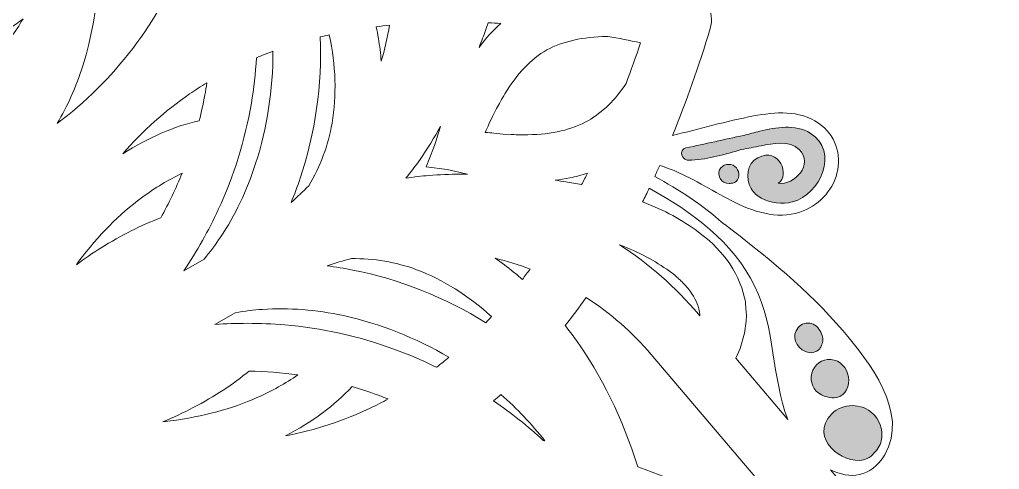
# Model space of a CAD drawing. Header units: millimetres. Extents: x -197 to 1097, y -667 to 136.
# Drawn here: x 449 to 578.5, y -24.1 to 35.3 of the extents above; entities that cross this region are included whole.
import ezdxf

# ---------------------------------------------------------------- set-up
doc = ezdxf.new("R2010")
doc.units = ezdxf.units.MM
doc.header["$MEASUREMENT"] = 0
doc.layers.add('engraving', color=7, linetype='Continuous')
doc.layers.add('Layer 5', color=7, linetype='Continuous')

# ---------------------------------------------------------------- blocks, each defined once
blk = doc.blocks.new('block 2')
at = {"layer": 'engraving'}
h = blk.add_hatch(color=1, dxfattribs=at)
h.dxf.hatch_style = 2
edge = h.paths.add_edge_path()
edge.add_spline(control_points=[(537.7, 16.77), (537.73, 16.77), (537.76, 16.76), (537.8, 16.76), (540.08, 16.89), (542.21, 17.51), (544.36, 18.14), (545.23, 18.31), (546.1, 18.48), (546.97, 18.65), (548.47, 18.93), (550.75, 19.44), (552.01, 18.17), (553.98, 16.18), (551.39, 13.4), (549.23, 13.69), (550.87, 14.66), (549.4, 18.54), (546.55, 17.07), (545.07, 16.31), (544.86, 14.33), (545.68, 12.99), (546.01, 12.46), (546.46, 12.04), (546.98, 11.74), (548.19, 11.04), (549.78, 10.91), (551.08, 11.23), (551.1, 11.24), (551.12, 11.24), (551.14, 11.24), (554.78, 12.2), (557.34, 17.89), (553.47, 20.32), (551.5, 21.55), (548.9, 21.06), (546.8, 20.57), (546.08, 20.4), (545.38, 20.2), (544.68, 20), (542.12, 19.5), (539.58, 18.88), (537.05, 18.37), (535.97, 18.15), (536.52, 16.53), (537.59, 16.75), (537.63, 16.75), (537.66, 16.76), (537.7, 16.77)], knot_values=[0, 0, 0, 0, 1, 1, 1, 2, 2, 2, 3, 3, 3, 4, 4, 4, 5, 5, 5, 6, 6, 6, 7, 7, 7, 8, 8, 8, 9, 9, 9, 10, 10, 10, 11, 11, 11, 12, 12, 12, 13, 13, 13, 14, 14, 14, 15, 15, 15, 16, 16, 16, 16], degree=3, periodic=1)
h = blk.add_hatch(color=1, dxfattribs=at)
h.dxf.hatch_style = 2
edge = h.paths.add_edge_path()
edge.add_spline(control_points=[(542.75, 13.67), (542.83, 13.67), (542.91, 13.69), (542.98, 13.71), (543.33, 13.67), (543.64, 13.84), (543.85, 14.15), (544.26, 14.78), (543.97, 15.76), (543.27, 16.07), (542.52, 16.41), (541.54, 16.02), (541.41, 15.18), (541.36, 14.88), (541.43, 14.57), (541.58, 14.32), (541.81, 13.91), (542.24, 13.63), (542.75, 13.67), (542.75, 13.67), (542.75, 13.67), (542.75, 13.67)], knot_values=[0, 0, 0, 0, 1, 1, 1, 2, 2, 2, 3, 3, 3, 4, 4, 4, 5, 5, 5, 6, 6, 6, 7, 7, 7, 7], degree=3, periodic=1)
h = blk.add_hatch(color=1, dxfattribs=at)
h.dxf.hatch_style = 2
edge = h.paths.add_edge_path()
edge.add_spline(control_points=[(554.72, -8.14), (554.83, -8.01), (554.91, -7.86), (554.96, -7.69), (555.21, -7.24), (555.17, -6.68), (554.97, -6.19), (554.72, -5.58), (554.28, -5.03), (553.64, -4.83), (552.99, -4.63), (552.31, -4.83), (551.87, -5.34), (550.93, -6.44), (551.61, -8.02), (552.84, -8.53), (553.49, -8.8), (554.25, -8.69), (554.72, -8.14)], knot_values=[0, 0, 0, 0, 1, 1, 1, 2, 2, 2, 3, 3, 3, 4, 4, 4, 5, 5, 5, 6, 6, 6, 6], degree=3, periodic=1)
h = blk.add_hatch(color=1, dxfattribs=at)
h.dxf.hatch_style = 2
edge = h.paths.add_edge_path()
edge.add_spline(control_points=[(553.66, -11.38), (553.35, -12.52), (553.92, -13.71), (554.95, -14.25), (555.18, -14.38), (555.45, -14.46), (555.72, -14.5), (556.11, -14.65), (556.54, -14.69), (556.97, -14.59), (558.21, -14.29), (558.7, -13.03), (558.51, -11.86), (558.32, -10.66), (557.45, -9.65), (556.19, -9.56), (555.03, -9.48), (553.96, -10.25), (553.66, -11.38)], knot_values=[0, 0, 0, 0, 1, 1, 1, 2, 2, 2, 3, 3, 3, 4, 4, 4, 5, 5, 5, 6, 6, 6, 6], degree=3, periodic=1)
h = blk.add_hatch(color=1, dxfattribs=at)
h.dxf.hatch_style = 2
edge = h.paths.add_edge_path()
edge.add_spline(control_points=[(555.81, -17.34), (553.68, -20.62), (558.49, -23.79), (561.01, -22.65), (561.36, -22.49), (561.67, -22.24), (561.9, -21.9), (562.05, -21.77), (562.19, -21.62), (562.32, -21.44), (562.73, -20.88), (562.92, -20.25), (562.94, -19.61), (562.99, -18.31), (562.31, -16.99), (561.18, -16.26), (559.44, -15.15), (556.96, -15.58), (555.81, -17.34)], knot_values=[0, 0, 0, 0, 1, 1, 1, 2, 2, 2, 3, 3, 3, 4, 4, 4, 5, 5, 5, 6, 6, 6, 6], degree=3, periodic=1)
at = {"layer": 'engraving', "lineweight": 0}
for points, knots in [([(537.7, 16.77), (537.73, 16.77), (537.76, 16.76), (537.8, 16.76), (540.08, 16.89), (542.21, 17.51), (544.36, 18.14), (545.23, 18.31), (546.1, 18.48), (546.97, 18.65), (548.47, 18.93), (550.75, 19.44), (552.01, 18.17), (553.98, 16.18), (551.39, 13.4), (549.23, 13.69), (550.87, 14.66), (549.4, 18.54), (546.55, 17.07), (545.07, 16.31), (544.86, 14.33), (545.68, 12.99), (546.01, 12.46), (546.46, 12.04), (546.98, 11.74), (548.19, 11.04), (549.78, 10.91), (551.08, 11.23), (551.1, 11.24), (551.12, 11.24), (551.14, 11.24), (554.78, 12.2), (557.34, 17.89), (553.47, 20.32), (551.5, 21.55), (548.9, 21.06), (546.8, 20.57), (546.08, 20.4), (545.38, 20.2), (544.68, 20), (542.12, 19.5), (539.58, 18.88), (537.05, 18.37), (535.97, 18.15), (536.52, 16.53), (537.59, 16.75), (537.63, 16.75), (537.66, 16.76), (537.7, 16.77)], [0, 0, 0, 0, 1, 1, 1, 2, 2, 2, 3, 3, 3, 4, 4, 4, 5, 5, 5, 6, 6, 6, 7, 7, 7, 8, 8, 8, 9, 9, 9, 10, 10, 10, 11, 11, 11, 12, 12, 12, 13, 13, 13, 14, 14, 14, 15, 15, 15, 16, 16, 16, 16]), ([(542.75, 13.67), (542.83, 13.67), (542.91, 13.69), (542.98, 13.71), (543.33, 13.67), (543.64, 13.84), (543.85, 14.15), (544.26, 14.78), (543.97, 15.76), (543.27, 16.07), (542.52, 16.41), (541.54, 16.02), (541.41, 15.18), (541.36, 14.88), (541.43, 14.57), (541.58, 14.32), (541.81, 13.91), (542.24, 13.63), (542.75, 13.67), (542.75, 13.67), (542.75, 13.67), (542.75, 13.67)], [0, 0, 0, 0, 1, 1, 1, 2, 2, 2, 3, 3, 3, 4, 4, 4, 5, 5, 5, 6, 6, 6, 7, 7, 7, 7]), ([(554.72, -8.14), (554.83, -8.01), (554.91, -7.86), (554.96, -7.69), (555.21, -7.24), (555.17, -6.68), (554.97, -6.19), (554.72, -5.58), (554.28, -5.03), (553.64, -4.83), (552.99, -4.63), (552.31, -4.83), (551.87, -5.34), (550.93, -6.44), (551.61, -8.02), (552.84, -8.53), (553.49, -8.8), (554.25, -8.69), (554.72, -8.14)], [0, 0, 0, 0, 1, 1, 1, 2, 2, 2, 3, 3, 3, 4, 4, 4, 5, 5, 5, 6, 6, 6, 6]), ([(553.66, -11.38), (553.35, -12.52), (553.92, -13.71), (554.95, -14.25), (555.18, -14.38), (555.45, -14.46), (555.72, -14.5), (556.11, -14.65), (556.54, -14.69), (556.97, -14.59), (558.21, -14.29), (558.7, -13.03), (558.51, -11.86), (558.32, -10.66), (557.45, -9.65), (556.19, -9.56), (555.03, -9.48), (553.96, -10.25), (553.66, -11.38)], [0, 0, 0, 0, 1, 1, 1, 2, 2, 2, 3, 3, 3, 4, 4, 4, 5, 5, 5, 6, 6, 6, 6]), ([(555.81, -17.34), (553.68, -20.62), (558.49, -23.79), (561.01, -22.65), (561.36, -22.49), (561.67, -22.24), (561.9, -21.9), (562.05, -21.77), (562.19, -21.62), (562.32, -21.44), (562.73, -20.88), (562.92, -20.25), (562.94, -19.61), (562.99, -18.31), (562.31, -16.99), (561.18, -16.26), (559.44, -15.15), (556.96, -15.58), (555.81, -17.34)], [0, 0, 0, 0, 1, 1, 1, 2, 2, 2, 3, 3, 3, 4, 4, 4, 5, 5, 5, 6, 6, 6, 6])]:
    blk.add_open_spline(points, degree=3, knots=knots, dxfattribs=at)

msp = doc.modelspace()

# ---------------------------------------------------------------- linework, layer by layer
at = {"layer": 'Layer 5', "lineweight": 0}
for points, knots in [([(577.26, -48.98), (577.26, -48.98), (556.16, -24.14), (556.16, -24.14), (558.66, -25.37), (561.46, -25.24), (563.31, -22.13), (566.59, -16.58), (561.23, -9.82), (557.77, -5.76), (553.22, -0.39), (547.68, 4.04), (542.12, 8.3), (542.05, 8.35), (541.99, 8.38), (541.92, 8.41), (539.24, 10.86), (536.13, 12.85), (532.93, 14.61), (533.15, 15.09), (533.37, 15.57), (533.59, 16.05), (534.04, 15.91), (534.5, 15.76), (534.95, 15.58), (537.78, 14.45), (540.34, 12.81), (543.03, 11.41), (545.81, 9.98), (549.04, 8.88), (552.11, 9.89), (554.45, 10.66), (556.4, 12.63), (557, 15.01), (557.64, 17.52), (556.78, 20.13), (554.58, 21.64), (552.02, 23.39), (548.84, 23.11), (545.98, 22.58), (542.37, 21.91), (538.84, 20.85), (535.28, 20.02), (537.09, 24.45), (538.75, 29.15), (540.25, 34.11), (540.57, 35.17), (540.43, 36.35), (539.86, 37.34), (539.29, 38.32), (538.34, 39.04), (537.25, 39.29), (531.4, 40.66), (525.73, 41.67), (520.3, 42.32), (523.17, 45.55), (526.39, 48.49), (529.22, 51.79), (531.11, 54), (532.93, 56.62), (532.7, 59.71), (532.5, 62.37), (530.67, 64.42), (528.17, 65.12), (525.81, 65.79), (523.13, 65.09), (521.29, 63.45), (518.88, 61.29), (518.22, 57.94), (518.07, 54.82), (517.93, 51.79), (518.07, 48.75), (517.64, 45.74), (517.49, 44.69), (517.24, 43.67), (516.92, 42.68), (516.53, 42.71), (516.13, 42.76), (515.74, 42.79), (515.91, 46.98), (515.82, 51.27), (514.92, 55.37), (514.92, 55.43), (514.93, 55.51), (514.91, 55.59), (514.01, 62.54), (512.94, 69.55), (510.57, 76.17), (508.78, 81.2), (505.61, 89.22), (499.16, 89.15), (495.82, 89.11), (494.27, 87.09), (493.91, 84.59), (493.91, 84.59), (484.42, 111.18), (484.42, 111.18), (484.42, 111.18), (483.8, 112.89), (483.8, 112.89), (483.1, 114.68), (481.28, 115.73), (479.35, 115.44), (479.35, 115.44), (446.04, 109.36), (446.04, 109.36), (448.87, 110.84), (450.71, 113.54), (448.72, 117.06), (445.56, 122.68), (437.03, 121.42), (431.78, 120.46), (424.86, 119.19), (418.25, 116.62), (411.78, 113.92), (411.71, 113.89), (411.65, 113.85), (411.59, 113.81), (408.18, 112.73), (404.95, 111.07), (401.88, 109.22), (401.57, 109.66), (401.25, 110.1), (400.93, 110.54), (401.24, 110.82), (401.56, 111.1), (401.89, 111.36), (404.29, 113.24), (406.99, 114.64), (409.54, 116.28), (412.17, 117.96), (414.73, 120.21), (415.4, 123.38), (415.91, 125.79), (415.17, 128.46), (413.41, 130.17), (411.56, 131.98), (408.87, 132.54), (406.46, 131.38), (403.67, 130.04), (402.31, 127.15), (401.35, 124.41), (400.15, 121.01), (399.3, 117.5), (398.27, 114.06), (395.43, 117.68), (392.31, 121.32), (388.91, 124.94), (388.15, 125.75), (387.06, 126.21), (385.92, 126.21), (384.78, 126.21), (383.69, 125.75), (382.93, 124.93), (378.72, 120.45), (374.93, 115.95), (371.6, 111.47), (370.12, 115.75), (369.18, 120.22), (367.66, 124.5), (366.7, 127.24), (365.34, 130.13), (362.55, 131.47), (360.14, 132.63), (357.45, 132.07), (355.6, 130.26), (353.84, 128.55), (353.1, 125.88), (353.61, 123.46), (354.28, 120.3), (356.84, 118.05), (359.47, 116.36), (362.02, 114.73), (364.72, 113.33), (367.12, 111.45), (368.09, 110.68), (368.95, 109.82), (369.74, 108.91), (369.54, 108.62), (369.34, 108.34), (369.14, 108.05), (369.13, 108.06), (369.11, 108.07), (369.1, 108.08), (365.45, 110.42), (361.56, 112.59), (357.42, 113.9), (357.36, 113.94), (357.3, 113.98), (357.23, 114.01), (350.76, 116.7), (344.15, 119.28), (337.23, 120.54), (331.98, 121.5), (323.45, 122.77), (320.29, 117.15), (318.55, 114.07), (319.74, 111.62), (321.96, 110.06), (321.96, 110.06), (294.25, 115.12), (294.25, 115.12), (294.25, 115.12), (292.46, 115.44), (292.46, 115.44), (290.56, 115.73), (288.74, 114.68), (288.03, 112.87), (288.03, 112.87), (275.71, 78.36), (275.71, 78.36), (276.97, 82.41), (276.15, 87.37), (270.89, 87.43), (264.45, 87.5), (261.28, 79.48), (259.48, 74.45), (257.12, 67.83), (256.04, 60.81), (255.14, 53.86), (255.13, 53.78), (255.13, 53.71), (255.14, 53.64), (254.35, 50.05), (254.18, 46.31), (254.27, 42.62), (253.75, 42.56), (253.24, 42.52), (252.72, 42.46), (252.6, 42.97), (252.49, 43.49), (252.42, 44.02), (251.98, 47.03), (252.12, 50.07), (251.98, 53.1), (251.84, 56.22), (251.17, 59.56), (248.76, 61.72), (246.93, 63.37), (244.25, 64.07), (241.88, 63.4), (239.39, 62.7), (237.56, 60.65), (237.36, 57.99), (237.12, 54.9), (238.95, 52.28), (240.84, 50.07), (243.27, 47.23), (246.01, 44.65), (248.55, 41.93), (244.04, 41.28), (239.37, 40.41), (234.59, 39.29), (233.5, 39.04), (232.55, 38.32), (231.98, 37.34), (231.41, 36.35), (231.27, 35.17), (231.59, 34.11), (233.35, 28.31), (235.32, 22.84), (237.5, 17.78), (232.94, 18.63), (228.5, 20.09), (223.92, 20.94), (221.07, 21.48), (217.88, 21.75), (215.33, 20), (213.12, 18.49), (212.26, 15.89), (212.9, 13.38), (213.5, 11), (215.45, 9.02), (217.79, 8.26), (220.87, 7.25), (224.1, 8.34), (226.87, 9.78), (229.56, 11.17), (232.13, 12.81), (234.95, 13.94), (236.19, 14.44), (237.45, 14.77), (238.73, 15), (238.87, 14.69), (239.01, 14.38), (239.16, 14.07), (239.06, 14.06), (238.96, 14.03), (238.86, 13.98), (235.01, 11.98), (231.19, 9.7), (227.98, 6.77), (227.91, 6.75), (227.85, 6.71), (227.79, 6.66), (222.22, 2.41), (216.68, -2.03), (212.13, -7.39), (208.67, -11.46), (203.31, -18.21), (206.6, -23.76), (208.71, -27.33), (212.09, -26.98), (214.83, -25.15), (214.83, -25.15), (195.76, -47.59), (195.76, -47.59), (195.76, -47.59), (194.58, -48.98), (194.58, -48.98), (193.38, -50.49), (193.38, -52.59), (194.6, -54.11), (194.6, -54.11), (217.81, -81.43), (217.81, -81.43), (214.93, -78.44), (210.29, -76.92), (207.64, -81.4), (204.36, -86.94), (209.72, -93.7), (213.17, -97.77), (217.73, -103.13), (223.27, -107.56), (228.83, -111.82), (228.9, -111.87), (228.96, -111.9), (229.02, -111.93), (231.86, -114.52), (235.18, -116.61), (238.57, -118.43), (238.37, -118.87), (238.17, -119.31), (237.97, -119.76), (237.31, -119.58), (236.65, -119.36), (236, -119.1), (233.17, -117.97), (230.61, -116.33), (227.91, -114.94), (225.14, -113.5), (221.91, -112.41), (218.84, -113.42), (216.5, -114.18), (214.55, -116.16), (213.95, -118.53), (213.31, -121.04), (214.17, -123.65), (216.37, -125.16), (218.93, -126.91), (222.11, -126.64), (224.97, -126.1), (228.84, -125.38), (232.62, -124.23), (236.45, -123.37), (234.68, -127.72), (233.06, -132.33), (231.59, -137.18), (231.27, -138.25), (231.41, -139.43), (231.98, -140.41), (232.55, -141.4), (233.5, -142.11), (234.59, -142.37), (240.28, -143.7), (245.8, -144.69), (251.09, -145.34), (248.12, -148.78), (244.7, -151.85), (241.73, -155.32), (239.84, -157.53), (238.01, -160.14), (238.25, -163.23), (238.45, -165.9), (240.28, -167.94), (242.78, -168.65), (245.14, -169.31), (247.82, -168.61), (249.66, -166.97), (252.07, -164.81), (252.73, -161.47), (252.88, -158.35), (253.02, -155.32), (252.88, -152.28), (253.31, -149.26), (253.49, -148.02), (253.8, -146.84), (254.21, -145.68), (254.55, -145.72), (254.9, -145.75), (255.24, -145.78), (255.24, -145.81), (255.23, -145.84), (255.23, -145.87), (255.03, -150.2), (255.1, -154.65), (256.03, -158.89), (256.03, -158.96), (256.02, -159.03), (256.03, -159.11), (256.94, -166.06), (258.01, -173.07), (260.37, -179.7), (262.17, -184.72), (265.34, -192.75), (271.78, -192.67), (276.54, -192.62), (277.67, -188.56), (276.91, -184.8), (276.91, -184.8), (287.42, -214.25), (287.42, -214.25), (287.42, -214.25), (288.04, -215.96), (288.04, -215.96), (288.74, -217.76), (290.56, -218.81), (292.49, -218.52), (292.49, -218.52), (325.96, -212.4), (325.96, -212.4), (322.57, -213.73), (320.01, -216.64), (322.22, -220.59), (325.38, -226.2), (333.92, -224.94), (339.17, -223.98), (346.09, -222.72), (352.7, -220.14), (359.17, -217.45), (359.24, -217.42), (359.3, -217.38), (359.36, -217.34), (363.08, -216.16), (366.59, -214.29), (369.91, -212.23), (370.18, -212.61), (370.46, -212.99), (370.74, -213.37), (370.21, -213.91), (369.66, -214.41), (369.06, -214.88), (366.66, -216.76), (363.96, -218.16), (361.4, -219.8), (358.78, -221.48), (356.21, -223.73), (355.55, -226.9), (355.04, -229.31), (355.78, -231.98), (357.54, -233.7), (359.39, -235.5), (362.08, -236.07), (364.49, -234.91), (367.28, -233.57), (368.63, -230.68), (369.6, -227.93), (370.94, -224.16), (371.83, -220.24), (373.04, -216.44), (376.01, -220.29), (379.32, -224.16), (382.93, -228.01), (383.69, -228.82), (384.78, -229.29), (385.92, -229.29), (387.06, -229.29), (388.15, -228.82), (388.91, -228.01), (392.82, -223.85), (396.36, -219.67), (399.52, -215.51), (400.9, -219.63), (401.83, -223.91), (403.28, -228.02), (404.25, -230.76), (405.6, -233.66), (408.4, -235), (410.81, -236.15), (413.5, -235.59), (415.35, -233.79), (417.11, -232.07), (417.84, -229.4), (417.34, -226.99), (416.67, -223.82), (414.11, -221.57), (411.48, -219.89), (408.93, -218.25), (406.22, -216.85), (403.83, -214.97), (402.99, -214.31), (402.22, -213.58), (401.52, -212.8), (401.75, -212.48), (401.98, -212.15), (402.21, -211.83), (405.76, -214.08), (409.52, -216.15), (413.53, -217.43), (413.58, -217.47), (413.65, -217.5), (413.72, -217.54), (420.19, -220.23), (426.8, -222.81), (433.72, -224.07), (438.97, -225.03), (447.5, -226.29), (450.66, -220.68), (452.78, -216.9), (450.53, -214.08), (447.36, -212.68), (447.36, -212.68), (477.59, -218.2), (477.59, -218.2), (477.59, -218.2), (479.38, -218.52), (479.38, -218.52), (481.28, -218.8), (483.1, -217.75), (483.81, -215.94), (483.81, -215.94), (494.72, -185.4), (494.72, -185.4), (494.79, -188.34), (496.28, -190.91), (500.06, -190.95), (506.5, -191.02), (509.67, -183), (511.47, -177.97), (513.83, -171.35), (514.9, -164.34), (515.81, -157.39), (515.82, -157.31), (515.82, -157.24), (515.81, -157.17), (516.63, -153.45), (516.78, -149.59), (516.67, -145.78), (517.16, -145.73), (517.65, -145.69), (518.14, -145.64), (518.3, -146.26), (518.44, -146.89), (518.53, -147.54), (518.96, -150.56), (518.82, -153.6), (518.96, -156.63), (519.11, -159.75), (519.78, -163.09), (522.19, -165.25), (524.02, -166.89), (526.7, -167.59), (529.06, -166.92), (531.56, -166.22), (533.39, -164.17), (533.59, -161.51), (533.83, -158.42), (532, -155.8), (530.11, -153.59), (527.59, -150.65), (524.75, -148), (522.14, -145.16), (527.01, -144.51), (532.06, -143.58), (537.26, -142.37), (538.34, -142.11), (539.29, -141.4), (539.86, -140.41), (540.43, -139.43), (540.57, -138.25), (540.25, -137.18), (538.57, -131.64), (536.69, -126.41), (534.63, -121.54), (538.78, -122.4), (542.85, -123.69), (547.02, -124.47), (549.88, -125), (553.07, -125.28), (555.62, -123.53), (557.83, -122.02), (558.69, -119.41), (558.05, -116.9), (557.44, -114.52), (555.5, -112.55), (553.16, -111.78), (550.08, -110.77), (546.85, -111.87), (544.08, -113.3), (541.38, -114.7), (538.82, -116.34), (536, -117.47), (535.08, -117.83), (534.16, -118.11), (533.22, -118.32), (533.05, -117.94), (532.87, -117.56), (532.7, -117.18), (536.34, -115.26), (539.93, -113.07), (542.97, -110.3), (543.03, -110.27), (543.1, -110.24), (543.16, -110.19), (548.73, -105.93), (554.26, -101.5), (558.82, -96.13), (562.27, -92.07), (567.64, -85.31), (564.35, -79.77), (562.49, -76.62), (559.66, -76.52), (557.13, -77.79), (557.13, -77.79), (576.08, -55.48), (576.08, -55.48), (576.08, -55.48), (577.26, -54.09), (577.26, -54.09), (578.46, -52.59), (578.46, -50.49), (577.26, -48.98)], [0, 0, 0, 0, 1, 1, 1, 2, 2, 2, 3, 3, 3, 4, 4, 4, 5, 5, 5, 6, 6, 6, 7, 7, 7, 8, 8, 8, 9, 9, 9, 10, 10, 10, 11, 11, 11, 12, 12, 12, 13, 13, 13, 14, 14, 14, 15, 15, 15, 16, 16, 16, 17, 17, 17, 18, 18, 18, 19, 19, 19, 20, 20, 20, 21, 21, 21, 22, 22, 22, 23, 23, 23, 24, 24, 24, 25, 25, 25, 26, 26, 26, 27, 27, 27, 28, 28, 28, 29, 29, 29, 30, 30, 30, 31, 31, 31, 32, 32, 32, 33, 33, 33, 34, 34, 34, 35, 35, 35, 36, 36, 36, 37, 37, 37, 38, 38, 38, 39, 39, 39, 40, 40, 40, 41, 41, 41, 42, 42, 42, 43, 43, 43, 44, 44, 44, 45, 45, 45, 46, 46, 46, 47, 47, 47, 48, 48, 48, 49, 49, 49, 50, 50, 50, 51, 51, 51, 52, 52, 52, 53, 53, 53, 54, 54, 54, 55, 55, 55, 56, 56, 56, 57, 57, 57, 58, 58, 58, 59, 59, 59, 60, 60, 60, 61, 61, 61, 62, 62, 62, 63, 63, 63, 64, 64, 64, 65, 65, 65, 66, 66, 66, 67, 67, 67, 68, 68, 68, 69, 69, 69, 70, 70, 70, 71, 71, 71, 72, 72, 72, 73, 73, 73, 74, 74, 74, 75, 75, 75, 76, 76, 76, 77, 77, 77, 78, 78, 78, 79, 79, 79, 80, 80, 80, 81, 81, 81, 82, 82, 82, 83, 83, 83, 84, 84, 84, 85, 85, 85, 86, 86, 86, 87, 87, 87, 88, 88, 88, 89, 89, 89, 90, 90, 90, 91, 91, 91, 92, 92, 92, 93, 93, 93, 94, 94, 94, 95, 95, 95, 96, 96, 96, 97, 97, 97, 98, 98, 98, 99, 99, 99, 100, 100, 100, 101, 101, 101, 102, 102, 102, 103, 103, 103, 104, 104, 104, 105, 105, 105, 106, 106, 106, 107, 107, 107, 108, 108, 108, 109, 109, 109, 110, 110, 110, 111, 111, 111, 112, 112, 112, 113, 113, 113, 114, 114, 114, 115, 115, 115, 116, 116, 116, 117, 117, 117, 118, 118, 118, 119, 119, 119, 120, 120, 120, 121, 121, 121, 122, 122, 122, 123, 123, 123, 124, 124, 124, 125, 125, 125, 126, 126, 126, 127, 127, 127, 128, 128, 128, 129, 129, 129, 130, 130, 130, 131, 131, 131, 132, 132, 132, 133, 133, 133, 134, 134, 134, 135, 135, 135, 136, 136, 136, 137, 137, 137, 138, 138, 138, 139, 139, 139, 140, 140, 140, 141, 141, 141, 142, 142, 142, 143, 143, 143, 144, 144, 144, 145, 145, 145, 146, 146, 146, 147, 147, 147, 148, 148, 148, 149, 149, 149, 150, 150, 150, 151, 151, 151, 152, 152, 152, 153, 153, 153, 154, 154, 154, 155, 155, 155, 156, 156, 156, 157, 157, 157, 158, 158, 158, 159, 159, 159, 160, 160, 160, 161, 161, 161, 162, 162, 162, 163, 163, 163, 164, 164, 164, 165, 165, 165, 166, 166, 166, 167, 167, 167, 168, 168, 168, 169, 169, 169, 170, 170, 170, 171, 171, 171, 172, 172, 172, 173, 173, 173, 174, 174, 174, 175, 175, 175, 176, 176, 176, 177, 177, 177, 178, 178, 178, 179, 179, 179, 180, 180, 180, 181, 181, 181, 182, 182, 182, 183, 183, 183, 184, 184, 184, 185, 185, 185, 186, 186, 186, 187, 187, 187, 188, 188, 188, 189, 189, 189, 190, 190, 190, 191, 191, 191, 192, 192, 192, 193, 193, 193, 194, 194, 194, 195, 195, 195, 196, 196, 196, 197, 197, 197, 198, 198, 198, 199, 199, 199, 200, 200, 200, 201, 201, 201, 202, 202, 202, 203, 203, 203, 204, 204, 204, 205, 205, 205, 206, 206, 206, 207, 207, 207, 207]), ([(459.79, 52.48), (459.79, 52.48), (459.79, 52.48), (459.79, 52.48), (459.77, 53.24), (459.76, 54.01), (459.74, 54.78), (459.74, 54.78), (459.74, 54.95), (459.74, 54.95), (459.75, 55.58), (459.76, 56.2), (459.77, 56.85), (459.77, 56.85), (459.77, 57.89), (459.77, 57.89), (459.78, 59.22), (459.79, 60.54), (459.8, 61.77), (459.8, 61.77), (459.81, 62.01), (459.81, 62.01), (459.86, 63.11), (459.91, 64.35), (459.98, 65.56), (459.98, 65.56), (460.82, 69.45), (460.82, 69.45), (461.24, 69.07), (461.66, 68.68), (462.09, 68.25), (463.46, 66.86), (464.77, 65.23), (466.11, 63.25), (468.43, 59.77), (470.32, 55.79), (471.74, 51.42), (472.07, 50.41), (472.37, 49.34), (472.69, 48.07), (472.2, 46.69), (471.71, 45.42), (471.19, 44.18), (467.44, 34.99), (461.4, 27.09), (453.97, 21.58), (455.34, 23.87), (456.48, 26.42), (457.37, 29.21), (459.76, 36.82), (459.88, 44.56), (459.79, 52.48)], [0, 0, 0, 0, 1, 1, 1, 2, 2, 2, 3, 3, 3, 4, 4, 4, 5, 5, 5, 6, 6, 6, 7, 7, 7, 8, 8, 8, 9, 9, 9, 10, 10, 10, 11, 11, 11, 12, 12, 12, 13, 13, 13, 14, 14, 14, 15, 15, 15, 16, 16, 16, 17, 17, 17, 17]), ([(429.73, 38.28), (429.76, 38.11), (429.8, 37.93), (429.83, 37.75), (429.9, 37.36), (429.98, 36.92), (430.11, 36.43), (430.11, 36.43), (430.55, 34.83), (430.55, 34.83), (430.77, 34), (431.06, 33.22), (431.33, 32.46), (431.46, 32.11), (431.59, 31.76), (431.71, 31.41), (431.71, 31.41), (432.47, 29.12), (432.47, 29.12), (432.47, 29.12), (434.84, 29.58), (434.84, 29.58), (435.15, 29.64), (435.47, 29.7), (435.84, 29.76), (436.67, 29.9), (437.53, 30.05), (438.37, 30.28), (438.37, 30.28), (440.05, 30.72), (440.05, 30.72), (440.5, 30.84), (440.92, 30.99), (441.32, 31.13), (441.49, 31.19), (441.65, 31.25), (441.88, 31.33), (444.66, 32.35), (446.8, 33.44), (448.62, 34.76), (448.91, 34.97), (449.19, 35.18), (449.47, 35.4), (448.98, 34.55), (448.45, 33.73), (447.86, 32.95), (446.33, 30.89), (444.37, 29.08), (442.04, 27.56), (442.04, 27.56), (442.02, 27.55), (442.02, 27.55), (441.12, 26.93), (440.1, 26.4), (439.03, 25.84), (439.03, 25.84), (438.53, 25.58), (438.53, 25.58), (438.22, 25.45), (437.91, 25.32), (437.6, 25.19), (436.61, 24.77), (435.68, 24.37), (434.69, 24.08), (434.69, 24.08), (434.59, 24.04), (434.59, 24.04), (433.44, 23.63), (432.23, 23.31), (430.95, 22.98), (430.95, 22.98), (430.52, 22.87), (430.52, 22.87), (429.91, 22.71), (429.31, 22.59), (428.64, 22.46), (428.42, 23.09), (428.22, 23.69), (428.05, 24.29), (428.05, 24.29), (427.94, 24.71), (427.94, 24.71), (427.58, 25.99), (427.24, 27.2), (427.01, 28.46), (427.01, 28.46), (426.99, 28.57), (426.99, 28.57), (426.76, 29.51), (426.64, 30.52), (426.51, 31.59), (426.47, 31.92), (426.42, 32.25), (426.38, 32.59), (426.38, 32.59), (426.35, 33.18), (426.35, 33.18), (426.3, 34.38), (426.25, 35.5), (426.35, 36.64), (426.51, 39.39), (427.11, 41.97), (428.14, 44.32), (428.51, 45.17), (428.93, 46), (429.4, 46.8), (429.36, 46.51), (429.33, 46.22), (429.31, 45.93), (429.07, 43.65), (429.21, 41.23), (429.73, 38.28)], [0, 0, 0, 0, 1, 1, 1, 2, 2, 2, 3, 3, 3, 4, 4, 4, 5, 5, 5, 6, 6, 6, 7, 7, 7, 8, 8, 8, 9, 9, 9, 10, 10, 10, 11, 11, 11, 12, 12, 12, 13, 13, 13, 14, 14, 14, 15, 15, 15, 16, 16, 16, 17, 17, 17, 18, 18, 18, 19, 19, 19, 20, 20, 20, 21, 21, 21, 22, 22, 22, 23, 23, 23, 24, 24, 24, 25, 25, 25, 26, 26, 26, 27, 27, 27, 28, 28, 28, 29, 29, 29, 30, 30, 30, 31, 31, 31, 32, 32, 32, 33, 33, 33, 34, 34, 34, 35, 35, 35, 36, 36, 36, 37, 37, 37, 37]), ([(496.14, 34.36), (496.71, 34.43), (497.29, 34.5), (497.88, 34.56), (497.62, 32.96), (497.25, 31.37), (496.79, 29.8), (496.71, 30.81), (496.59, 31.81), (496.42, 32.82), (496.34, 33.33), (496.25, 33.84), (496.14, 34.36)], [0, 0, 0, 0, 1, 1, 1, 2, 2, 2, 3, 3, 3, 4, 4, 4, 4]), ([(509.71, 31.64), (509.87, 32.04), (510.03, 32.44), (510.19, 32.85), (510.45, 33.52), (510.7, 34.2), (510.93, 34.88), (511.48, 34.86), (512.03, 34.83), (512.59, 34.79), (511.56, 33.88), (510.6, 32.83), (509.71, 31.64)], [0, 0, 0, 0, 1, 1, 1, 2, 2, 2, 3, 3, 3, 4, 4, 4, 4]), ([(488.74, 33.01), (489.14, 33.11), (489.53, 33.2), (489.93, 33.29), (490.8, 29.23), (490.92, 25.32), (490.3, 21.63), (490.3, 21.63), (490.3, 21.63), (490.3, 21.63), (489.78, 18.69), (488.75, 15.91), (487.22, 13.37), (486.47, 12.61), (485.69, 11.87), (484.88, 11.17), (485.32, 12.21), (485.72, 13.28), (486.08, 14.35), (488.08, 20.3), (489, 26.74), (488.74, 33.01)], [0, 0, 0, 0, 1, 1, 1, 2, 2, 2, 3, 3, 3, 4, 4, 4, 5, 5, 5, 6, 6, 6, 7, 7, 7, 7]), ([(518.65, 31.29), (520.78, 32.43), (523.46, 33.03), (526.61, 33.08), (526.61, 33.08), (526.74, 33.08), (526.74, 33.08), (528.15, 32.83), (529.59, 32.55), (531.05, 32.25), (530.44, 30.43), (529.8, 28.62), (529.14, 26.85), (527.73, 24.73), (526, 23.05), (524.16, 21.97), (522.01, 20.77), (519.33, 20.14), (516.18, 20.1), (515.57, 20.08), (514.9, 20.09), (513.98, 20.14), (513.98, 20.14), (512.85, 20.19), (512.85, 20.19), (512.85, 20.19), (511.69, 20.31), (511.69, 20.31), (511.32, 20.34), (510.95, 20.38), (510.54, 20.42), (510.7, 20.78), (510.86, 21.13), (511.03, 21.49), (511.03, 21.49), (511.49, 22.52), (511.49, 22.52), (511.49, 22.52), (512.04, 23.56), (512.04, 23.56), (512.33, 24.13), (512.69, 24.81), (513.13, 25.5), (514.73, 28.16), (516.59, 30.11), (518.65, 31.29)], [0, 0, 0, 0, 1, 1, 1, 2, 2, 2, 3, 3, 3, 4, 4, 4, 5, 5, 5, 6, 6, 6, 7, 7, 7, 8, 8, 8, 9, 9, 9, 10, 10, 10, 11, 11, 11, 12, 12, 12, 13, 13, 13, 14, 14, 14, 15, 15, 15, 15]), ([(480.2, 16.3), (480.2, 16.3), (480.2, 16.3), (480.2, 16.3), (479.04, 12.71), (477.48, 9.44), (475.55, 6.57), (474.93, 5.62), (474.22, 4.67), (473.38, 3.69), (473.38, 3.69), (470.73, 2.16), (470.73, 2.16), (472.47, 4.77), (473.99, 7.47), (475.27, 10.22), (477.31, 14.58), (478.78, 19.31), (479.64, 24.29), (479.97, 26.19), (480.19, 28.2), (480.31, 30.27), (481.02, 30.56), (481.75, 30.85), (482.49, 31.12), (482.5, 26.06), (481.72, 20.96), (480.2, 16.3)], [0, 0, 0, 0, 1, 1, 1, 2, 2, 2, 3, 3, 3, 4, 4, 4, 5, 5, 5, 6, 6, 6, 7, 7, 7, 8, 8, 8, 9, 9, 9, 9]), ([(462.66, 17.58), (465.29, 20.63), (468.25, 23.28), (471.48, 25.49), (472.21, 25.99), (472.97, 26.48), (473.75, 26.95), (473.67, 26.41), (473.58, 25.87), (473.49, 25.35), (473.29, 24.24), (473.05, 23.1), (472.76, 21.96), (469.43, 21.2), (466.04, 19.73), (462.66, 17.58)], [0, 0, 0, 0, 1, 1, 1, 2, 2, 2, 3, 3, 3, 4, 4, 4, 5, 5, 5, 5]), ([(504.62, 21.2), (504.5, 20.82), (504.38, 20.45), (504.27, 20.08), (504.15, 19.69), (504.04, 19.31), (503.92, 18.93), (503.92, 18.93), (503.72, 18.33), (503.72, 18.33), (503.72, 18.33), (502.74, 15.88), (502.74, 15.88), (502.74, 15.88), (505.51, 15.52), (505.51, 15.52), (505.51, 15.52), (506.66, 15.25), (506.66, 15.25), (507.15, 15.13), (507.67, 15.01), (508.2, 14.89), (507.91, 14.89), (507.63, 14.89), (507.34, 14.89), (505.81, 14.89), (504.43, 14.84), (503.13, 14.73), (502.11, 14.65), (501.09, 14.52), (500.06, 14.36), (500.71, 15.17), (501.34, 16), (501.93, 16.85), (502.9, 18.26), (503.79, 19.73), (504.62, 21.2)], [0, 0, 0, 0, 1, 1, 1, 2, 2, 2, 3, 3, 3, 4, 4, 4, 5, 5, 5, 6, 6, 6, 7, 7, 7, 8, 8, 8, 9, 9, 9, 10, 10, 10, 11, 11, 11, 12, 12, 12, 12]), ([(465.14, 11.79), (466.93, 13.09), (468.72, 14.18), (470.49, 15.02), (469.67, 13.02), (468.73, 11.05), (467.67, 9.14), (465.08, 8.16), (462.43, 6.83), (459.79, 5.18), (459.79, 5.18), (459.79, 5.18), (459.79, 5.18), (458.66, 4.47), (457.58, 3.73), (456.53, 2.95), (456.53, 2.95), (456.82, 3.37), (456.82, 3.37), (459.49, 6.89), (462.21, 9.64), (465.14, 11.79)], [0, 0, 0, 0, 1, 1, 1, 2, 2, 2, 3, 3, 3, 4, 4, 4, 5, 5, 5, 6, 6, 6, 7, 7, 7, 7]), ([(519.76, 14.09), (519.76, 14.09), (520.27, 14.14), (520.27, 14.14), (520.27, 14.14), (521.73, 14.42), (521.73, 14.42), (522.49, 14.55), (523.25, 14.76), (524.05, 15.05), (523.79, 14.53), (523.53, 14.02), (523.27, 13.52), (522.56, 13.65), (521.85, 13.78), (521.16, 13.88), (520.69, 13.96), (520.23, 14.03), (519.76, 14.09)], [0, 0, 0, 0, 1, 1, 1, 2, 2, 2, 3, 3, 3, 4, 4, 4, 5, 5, 5, 6, 6, 6, 6]), ([(532.19, 13.04), (537.85, 9.92), (543.25, 6), (546.17, 0.07), (548.88, -5.43), (548.34, -11.87), (550.51, -17.49), (550.51, -17.49), (543.63, -9.39), (543.63, -9.39), (543.63, -9.39), (544.22, -8.12), (544.22, -8.12), (544.22, -8.12), (544.8, -6.1), (544.8, -6.1), (544.8, -6.1), (544.99, -4.49), (544.99, -4.49), (544.99, -4.49), (545.01, -4.33), (545.01, -4.33), (545.03, -4.14), (545.04, -3.93), (545.04, -3.7), (545.04, -3.7), (544.97, -2.82), (544.97, -2.82), (544.96, -2.73), (544.96, -2.65), (544.95, -2.56), (544.92, -2.22), (544.89, -1.81), (544.79, -1.42), (544.4, 0.31), (543.6, 2.02), (542.4, 3.67), (542.4, 3.67), (542.36, 3.72), (542.36, 3.72), (541.29, 5.08), (540.04, 6.29), (538.65, 7.3), (536.61, 8.83), (534.21, 10.12), (531.32, 11.24), (531.61, 11.83), (531.9, 12.43), (532.19, 13.04)], [0, 0, 0, 0, 1, 1, 1, 2, 2, 2, 3, 3, 3, 4, 4, 4, 5, 5, 5, 6, 6, 6, 7, 7, 7, 8, 8, 8, 9, 9, 9, 10, 10, 10, 11, 11, 11, 12, 12, 12, 13, 13, 13, 14, 14, 14, 15, 15, 15, 16, 16, 16, 16]), ([(528.28, 5.57), (528.28, 5.58), (528.28, 5.58), (528.28, 5.58), (530.81, 4.6), (532.97, 3.46), (534.87, 2.09), (534.87, 2.09), (534.93, 2.05), (534.93, 2.05), (535.2, 1.88), (535.51, 1.61), (535.86, 1.3), (536, 1.17), (536.14, 1.04), (536.32, 0.9), (536.32, 0.9), (536.35, 0.87), (536.35, 0.87), (536.4, 0.82), (536.47, 0.74), (536.54, 0.67), (536.62, 0.58), (536.7, 0.49), (536.77, 0.42), (536.88, 0.29), (537, 0.17), (537.12, 0.04), (537.21, -0.06), (537.29, -0.13), (537.35, -0.21), (538.05, -1.11), (538.52, -2), (538.75, -2.86), (538.83, -3.17), (538.88, -3.49), (538.9, -3.82), (538.9, -3.82), (538.69, -3.58), (538.69, -3.58), (535.67, -0.02), (532.17, 3.06), (528.28, 5.57)], [0, 0, 0, 0, 1, 1, 1, 2, 2, 2, 3, 3, 3, 4, 4, 4, 5, 5, 5, 6, 6, 6, 7, 7, 7, 8, 8, 8, 9, 9, 9, 10, 10, 10, 11, 11, 11, 12, 12, 12, 13, 13, 13, 14, 14, 14, 14]), ([(501.47, 2.29), (504.97, 0.97), (508.29, -1.11), (511.36, -3.91), (511.11, -4.18), (510.85, -4.45), (510.6, -4.72), (505.27, -1.38), (499.22, 1.02), (493.05, 2.24), (491.92, 2.47), (490.78, 2.65), (489.64, 2.79), (490.7, 3.16), (491.77, 3.48), (492.85, 3.75), (495.79, 3.8), (498.77, 3.3), (501.47, 2.29)], [0, 0, 0, 0, 1, 1, 1, 2, 2, 2, 3, 3, 3, 4, 4, 4, 5, 5, 5, 6, 6, 6, 6]), ([(511.86, 3.8), (513.42, 3.42), (514.96, 2.94), (516.46, 2.37), (516.12, 1.91), (515.78, 1.45), (515.44, 1), (515.04, 1.36), (514.64, 1.69), (514.24, 2.01), (513.47, 2.64), (512.67, 3.24), (511.86, 3.8)], [0, 0, 0, 0, 1, 1, 1, 2, 2, 2, 3, 3, 3, 4, 4, 4, 4]), ([(554.86, -35.28), (554.52, -35.08), (554.18, -34.88), (553.82, -34.66), (552.98, -34.17), (552.14, -33.71), (551.33, -33.26), (551.33, -33.26), (551.26, -33.23), (551.26, -33.23), (550.84, -33), (550.42, -32.76), (550.01, -32.54), (548.57, -31.72), (547.15, -30.99), (546.07, -30.45), (540.84, -27.76), (535.68, -25.5), (530.71, -23.74), (528.64, -17.29), (525.86, -11.61), (522.46, -6.87), (522.04, -6.28), (521.59, -5.7), (521.11, -5.09), (522.04, -3.91), (522.96, -2.66), (523.86, -1.37), (527.08, -3.45), (529.96, -5.98), (532.44, -8.89), (532.44, -8.89), (554.86, -35.28), (554.86, -35.28)], [0, 0, 0, 0, 1, 1, 1, 2, 2, 2, 3, 3, 3, 4, 4, 4, 5, 5, 5, 6, 6, 6, 7, 7, 7, 8, 8, 8, 9, 9, 9, 10, 10, 10, 11, 11, 11, 11]), ([(491.8, -3.78), (496.59, -4.82), (501.39, -6.72), (505.74, -9.28), (505.2, -9.73), (504.65, -10.17), (504.09, -10.6), (502.2, -9.67), (500.31, -8.86), (498.46, -8.19), (493.72, -6.47), (488.88, -5.4), (484.07, -5), (482.45, -4.86), (480.78, -4.79), (479.11, -4.79), (477.7, -4.79), (476.27, -4.84), (474.83, -4.94), (474.83, -4.94), (477.5, -3.4), (477.5, -3.4), (478.76, -3.16), (479.94, -3.02), (481.09, -2.95), (484.6, -2.72), (488.2, -3), (491.8, -3.78)], [0, 0, 0, 0, 1, 1, 1, 2, 2, 2, 3, 3, 3, 4, 4, 4, 5, 5, 5, 6, 6, 6, 7, 7, 7, 8, 8, 8, 9, 9, 9, 9]), ([(480.37, -14.6), (477.07, -16.08), (473.33, -17.08), (468.94, -17.68), (468.94, -17.68), (467.96, -17.78), (467.96, -17.78), (469.3, -17.23), (470.64, -16.61), (471.96, -15.92), (474.81, -14.42), (477.23, -12.84), (479.33, -11.09), (481.49, -11.14), (483.65, -11.31), (485.77, -11.61), (484.17, -12.71), (482.36, -13.72), (480.37, -14.6)], [0, 0, 0, 0, 1, 1, 1, 2, 2, 2, 3, 3, 3, 4, 4, 4, 5, 5, 5, 6, 6, 6, 6]), ([(492.94, -13.14), (494.07, -13.47), (495.18, -13.84), (496.25, -14.23), (496.72, -14.4), (497.2, -14.59), (497.69, -14.78), (496.93, -15.2), (496.17, -15.59), (495.41, -15.95), (491.87, -17.65), (488.09, -18.89), (484.13, -19.65), (487.68, -17.81), (490.63, -15.63), (492.94, -13.14)], [0, 0, 0, 0, 1, 1, 1, 2, 2, 2, 3, 3, 3, 4, 4, 4, 5, 5, 5, 5]), ([(512.61, -14.19), (514.72, -16.03), (516.66, -18.07), (518.41, -20.29), (518.34, -20.28), (518.27, -20.26), (518.2, -20.25), (516.16, -18.37), (513.96, -16.62), (511.64, -15.03), (511.97, -14.75), (512.29, -14.47), (512.61, -14.19)], [0, 0, 0, 0, 1, 1, 1, 2, 2, 2, 3, 3, 3, 4, 4, 4, 4])]:
    msp.add_open_spline(points, degree=3, knots=knots, dxfattribs=at)

# ---------------------------------------------------------------- block references
at = {"layer": 'engraving'}
msp.add_blockref('block 2', (0, 0), dxfattribs=at)

doc.saveas('drawing.dxf')
